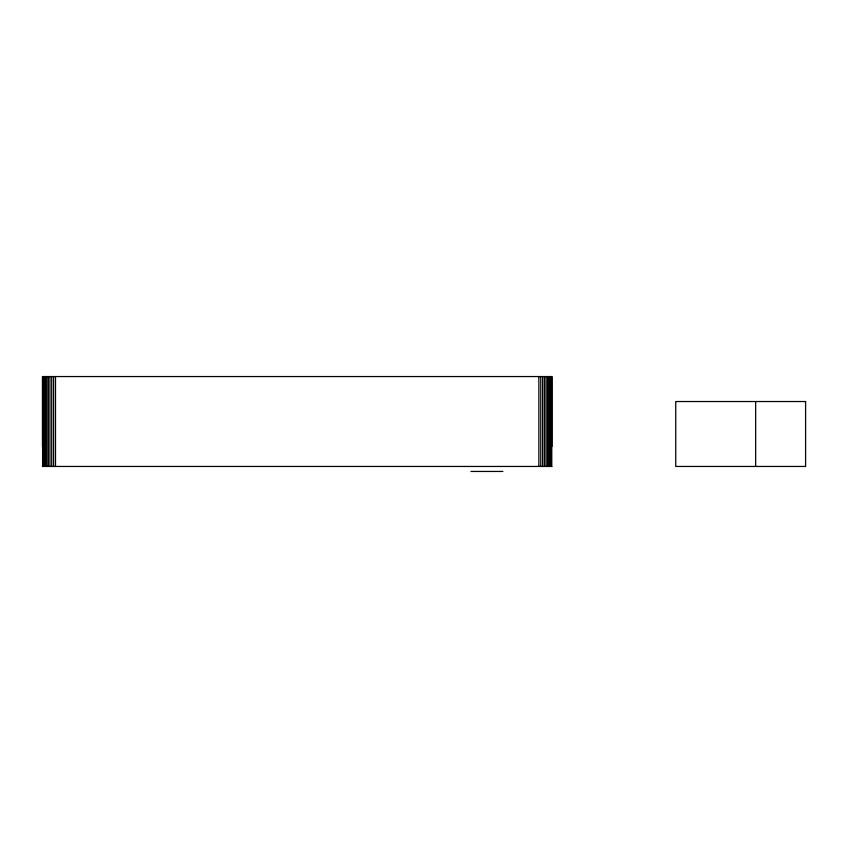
<?xml version="1.0" encoding="UTF-8"?>
<svg xmlns="http://www.w3.org/2000/svg" width="848" height="848" viewBox="0 0 848 848"><rect width="100%" height="100%" fill="white"/><g stroke="black" fill="none" stroke-linecap="round" stroke-linejoin="round"><path stroke-width="1.27" d="M42.474 446.472L42.474 376.554L551.889 376.554L551.889 446.472M42.4 466.453L551.815 466.453M470.916 471.446L502.875 471.446M755.653 401.528L755.653 466.453M551.762 376.554L551.762 466.453M551.38 376.554L551.38 466.453M550.744 376.554L550.744 466.453M549.886 376.554L549.886 466.453M548.794 376.554L548.794 466.453M547.501 376.554L547.501 466.453M546.027 376.554L546.027 466.453M544.395 376.554L544.395 466.453M542.635 376.554L542.635 466.453M540.78 376.554L540.78 466.453M538.862 376.554L538.862 466.453M55.502 376.554L55.502 466.453M53.572 376.554L53.572 466.453M51.717 376.554L51.717 466.453M49.958 376.554L49.958 466.453M48.336 376.554L48.336 466.453M46.863 376.554L46.863 466.453M45.569 376.554L45.569 466.453M44.478 376.554L44.478 466.453M43.608 376.554L43.608 466.453M42.983 376.554L42.983 466.453M42.601 376.554L42.601 466.453M805.6 401.528L675.75 401.528L675.75 466.453L805.6 466.453L805.6 401.528"/></g></svg>
